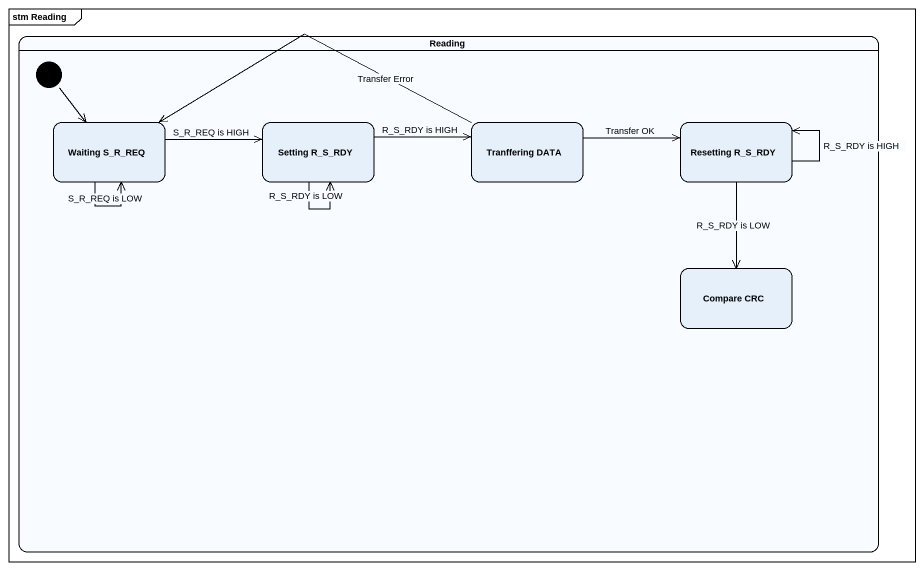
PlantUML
@startuml
mainframe stm Reading
hide empty description
state Reading {
  state "Waiting S_R_REQ" as Waiting_S_R_REQ
  state "Setting R_S_RDY" as Setting_R_S_RDY
  state "Tranffering DATA" as Tranffering_DATA
  state "Resetting R_S_RDY" as Resetting_R_S_RDY
  state "Compare CRC" as Compare_CRC
  [*] --> Waiting_S_R_REQ
}
Waiting_S_R_REQ --> Waiting_S_R_REQ : S_R_REQ is LOW
Waiting_S_R_REQ -right-> Setting_R_S_RDY : S_R_REQ is HIGH
Setting_R_S_RDY --> Setting_R_S_RDY : R_S_RDY is LOW
Setting_R_S_RDY -right-> Tranffering_DATA : R_S_RDY is HIGH
Tranffering_DATA -left-> Waiting_S_R_REQ : Transfer Error
Tranffering_DATA -right-> Resetting_R_S_RDY : Transfer OK
Resetting_R_S_RDY --> Resetting_R_S_RDY : R_S_RDY is HIGH
Resetting_R_S_RDY --> Compare_CRC : R_S_RDY is LOW
@enduml
